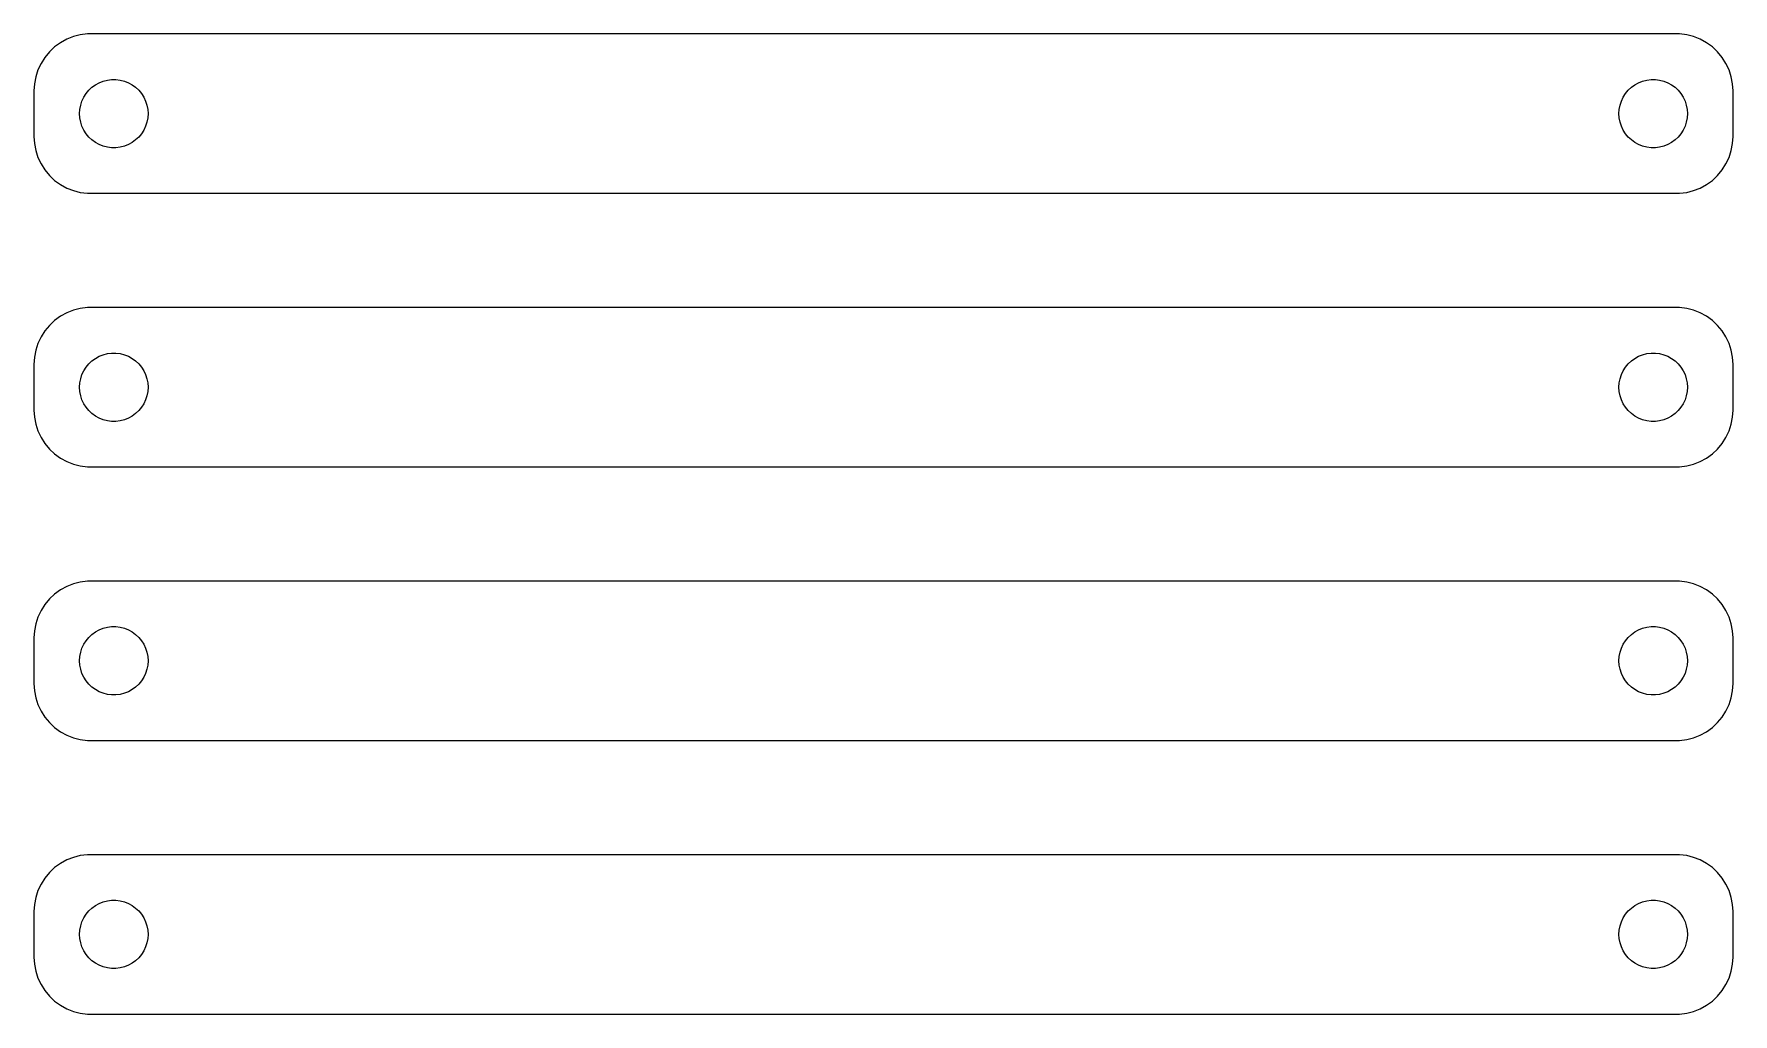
# Model space of a CAD drawing. Header units: metres. Extents: x -74 to 74, y 65 to 151.
import ezdxf

# ---------------------------------------------------------------- set-up
doc = ezdxf.new("R2010")
doc.units = ezdxf.units.M

msp = doc.modelspace()

# ---------------------------------------------------------------- linework, layer by layer
for p, q in [((-71.6289, 150.524), (-72.1791, 150.222)), ((-71.0451, 150.755), (-71.6289, 150.524)), ((-70.4369, 150.911), (-71.0451, 150.755)), ((-69.8139, 150.99), (-70.4369, 150.911)), ((69.8139, 150.99), (-69.8139, 150.99)), ((70.4369, 150.911), (69.8139, 150.99)), ((71.0451, 150.755), (70.4369, 150.911)), ((71.6289, 150.524), (71.0451, 150.755)), ((72.1791, 150.222), (71.6289, 150.524)), ((-73.1448, 149.423), (-73.5451, 148.939)), ((-72.6871, 149.853), (-73.1448, 149.423)), ((-72.1791, 150.222), (-72.6871, 149.853)), ((72.6871, 149.853), (72.1791, 150.222)), ((73.1448, 149.423), (72.6871, 149.853)), ((73.5451, 148.939), (73.1448, 149.423)), ((-74.1489, 147.841), (-74.3429, 147.243)), ((-73.8815, 148.409), (-74.1489, 147.841)), ((-73.5451, 148.939), (-73.8815, 148.409)), ((73.8815, 148.409), (73.5451, 148.939)), ((74.1489, 147.841), (73.8815, 148.409)), ((74.3429, 147.243), (74.1489, 147.841)), ((-74.4606, 146.627), (-74.5, 146)), ((-74.3429, 147.243), (-74.4606, 146.627)), ((-69.927, 145.763), (-69.6869, 146.054)), ((-69.6869, 146.054), (-69.4123, 146.312)), ((-69.4123, 146.312), (-69.1075, 146.533)), ((-69.1075, 146.533), (-68.7773, 146.714)), ((-68.7773, 146.714), (-68.427, 146.853)), ((-68.427, 146.853), (-68.0621, 146.947)), ((-68.0621, 146.947), (-67.6884, 146.994)), ((-67.6884, 146.994), (-67.3116, 146.994)), ((-67.3116, 146.994), (-66.9379, 146.947)), ((-66.9379, 146.947), (-66.573, 146.853)), ((-66.573, 146.853), (-66.2227, 146.714)), ((-66.2227, 146.714), (-65.8925, 146.533)), ((-65.8925, 146.533), (-65.5877, 146.312)), ((-65.5877, 146.312), (-65.3131, 146.054)), ((-65.3131, 146.054), (-65.073, 145.763)), ((65.073, 145.763), (65.3131, 146.054)), ((65.3131, 146.054), (65.5877, 146.312)), ((65.5877, 146.312), (65.8925, 146.533)), ((65.8925, 146.533), (66.2227, 146.714)), ((66.2227, 146.714), (66.573, 146.853)), ((66.573, 146.853), (66.9379, 146.947)), ((66.9379, 146.947), (67.3116, 146.994)), ((67.3116, 146.994), (67.6884, 146.994)), ((67.6884, 146.994), (68.0621, 146.947)), ((68.0621, 146.947), (68.427, 146.853)), ((68.427, 146.853), (68.7773, 146.714)), ((68.7773, 146.714), (69.1075, 146.533)), ((69.1075, 146.533), (69.4123, 146.312)), ((69.4123, 146.312), (69.6869, 146.054)), ((69.6869, 146.054), (69.927, 145.763)), ((74.4606, 146.627), (74.3429, 147.243)), ((74.5, 146), (74.4606, 146.627)), ((-74.5, 146), (-74.5, 142)), ((-70.4763, 144.376), (-70.4057, 144.746)), ((-70.4057, 144.746), (-70.2893, 145.104)), ((-70.2893, 145.104), (-70.1289, 145.445)), ((-70.1289, 145.445), (-69.927, 145.763)), ((-65.073, 145.763), (-64.8711, 145.445)), ((-64.8711, 145.445), (-64.7107, 145.104)), ((-64.7107, 145.104), (-64.5943, 144.746)), ((-64.5943, 144.746), (-64.5237, 144.376)), ((64.5237, 144.376), (64.5943, 144.746)), ((64.5943, 144.746), (64.7107, 145.104)), ((64.7107, 145.104), (64.8711, 145.445)), ((64.8711, 145.445), (65.073, 145.763)), ((69.927, 145.763), (70.1289, 145.445)), ((70.1289, 145.445), (70.2893, 145.104)), ((70.2893, 145.104), (70.4057, 144.746)), ((70.4057, 144.746), (70.4763, 144.376)), ((74.5, 142), (74.5, 146)), ((-70.5, 144), (-70.4763, 144.376)), ((-70.4763, 143.624), (-70.5, 144)), ((-70.4057, 143.254), (-70.4763, 143.624)), ((-70.2893, 142.896), (-70.4057, 143.254)), ((-64.5943, 143.254), (-64.7107, 142.896)), ((-64.5237, 143.624), (-64.5943, 143.254)), ((-64.5237, 144.376), (-64.5, 144)), ((-64.5, 144), (-64.5237, 143.624)), ((64.5, 144), (64.5237, 144.376)), ((64.5237, 143.624), (64.5, 144)), ((64.5943, 143.254), (64.5237, 143.624)), ((64.7107, 142.896), (64.5943, 143.254)), ((70.4057, 143.254), (70.2893, 142.896)), ((70.4763, 143.624), (70.4057, 143.254)), ((70.4763, 144.376), (70.5, 144)), ((70.5, 144), (70.4763, 143.624)), ((-74.5, 142), (-74.4606, 141.373)), ((-70.1289, 142.555), (-70.2893, 142.896)), ((-69.927, 142.237), (-70.1289, 142.555)), ((-69.6869, 141.946), (-69.927, 142.237)), ((-69.4123, 141.688), (-69.6869, 141.946)), ((-69.1075, 141.467), (-69.4123, 141.688)), ((-65.5877, 141.688), (-65.8925, 141.467)), ((-65.3131, 141.946), (-65.5877, 141.688)), ((-65.073, 142.237), (-65.3131, 141.946)), ((-64.8711, 142.555), (-65.073, 142.237)), ((-64.7107, 142.896), (-64.8711, 142.555)), ((64.8711, 142.555), (64.7107, 142.896)), ((65.073, 142.237), (64.8711, 142.555)), ((65.3131, 141.946), (65.073, 142.237)), ((65.5877, 141.688), (65.3131, 141.946)), ((65.8925, 141.467), (65.5877, 141.688)), ((69.4123, 141.688), (69.1075, 141.467)), ((69.6869, 141.946), (69.4123, 141.688)), ((69.927, 142.237), (69.6869, 141.946)), ((70.1289, 142.555), (69.927, 142.237)), ((70.2893, 142.896), (70.1289, 142.555)), ((74.4606, 141.373), (74.5, 142)), ((-74.4606, 141.373), (-74.3429, 140.757)), ((-74.3429, 140.757), (-74.1489, 140.159)), ((-74.1489, 140.159), (-73.8815, 139.591)), ((-68.7773, 141.286), (-69.1075, 141.467)), ((-68.427, 141.147), (-68.7773, 141.286)), ((-68.0621, 141.053), (-68.427, 141.147)), ((-67.6884, 141.006), (-68.0621, 141.053)), ((-67.3116, 141.006), (-67.6884, 141.006)), ((-66.9379, 141.053), (-67.3116, 141.006)), ((-66.573, 141.147), (-66.9379, 141.053)), ((-66.2227, 141.286), (-66.573, 141.147)), ((-65.8925, 141.467), (-66.2227, 141.286)), ((66.2227, 141.286), (65.8925, 141.467)), ((66.573, 141.147), (66.2227, 141.286)), ((66.9379, 141.053), (66.573, 141.147)), ((67.3116, 141.006), (66.9379, 141.053)), ((67.6884, 141.006), (67.3116, 141.006)), ((68.0621, 141.053), (67.6884, 141.006)), ((68.427, 141.147), (68.0621, 141.053)), ((68.7773, 141.286), (68.427, 141.147)), ((69.1075, 141.467), (68.7773, 141.286)), ((73.8815, 139.591), (74.1489, 140.159)), ((74.1489, 140.159), (74.3429, 140.757)), ((74.3429, 140.757), (74.4606, 141.373)), ((-73.8815, 139.591), (-73.5451, 139.061)), ((-73.5451, 139.061), (-73.1448, 138.577)), ((-73.1448, 138.577), (-72.6871, 138.147)), ((72.6871, 138.147), (73.1448, 138.577)), ((73.1448, 138.577), (73.5451, 139.061)), ((73.5451, 139.061), (73.8815, 139.591)), ((-72.6871, 138.147), (-72.1791, 137.778)), ((-72.1791, 137.778), (-71.6289, 137.476)), ((-71.6289, 137.476), (-71.0451, 137.245)), ((-71.0451, 137.245), (-70.4369, 137.089)), ((-70.4369, 137.089), (-69.8139, 137.01)), ((69.8139, 137.01), (70.4369, 137.089)), ((70.4369, 137.089), (71.0451, 137.245)), ((71.0451, 137.245), (71.6289, 137.476)), ((71.6289, 137.476), (72.1791, 137.778)), ((72.1791, 137.778), (72.6871, 138.147)), ((-69.8139, 137.01), (69.8139, 137.01)), ((-71.0451, 126.755), (-71.6289, 126.524)), ((-70.4369, 126.911), (-71.0451, 126.755)), ((-69.8139, 126.99), (-70.4369, 126.911)), ((69.8139, 126.99), (-69.8139, 126.99)), ((70.4369, 126.911), (69.8139, 126.99)), ((71.0451, 126.755), (70.4369, 126.911)), ((71.6289, 126.524), (71.0451, 126.755)), ((-73.1448, 125.423), (-73.5451, 124.939)), ((-72.6871, 125.853), (-73.1448, 125.423)), ((-72.1791, 126.222), (-72.6871, 125.853)), ((-71.6289, 126.524), (-72.1791, 126.222)), ((72.1791, 126.222), (71.6289, 126.524)), ((72.6871, 125.853), (72.1791, 126.222)), ((73.1448, 125.423), (72.6871, 125.853)), ((73.5451, 124.939), (73.1448, 125.423)), ((-74.1489, 123.841), (-74.3429, 123.243)), ((-73.8815, 124.409), (-74.1489, 123.841)), ((-73.5451, 124.939), (-73.8815, 124.409)), ((73.8815, 124.409), (73.5451, 124.939)), ((74.1489, 123.841), (73.8815, 124.409)), ((74.3429, 123.243), (74.1489, 123.841)), ((-74.4606, 122.627), (-74.5, 122)), ((-74.3429, 123.243), (-74.4606, 122.627)), ((-69.6869, 122.054), (-69.4123, 122.312)), ((-69.4123, 122.312), (-69.1075, 122.533)), ((-69.1075, 122.533), (-68.7773, 122.714)), ((-68.7773, 122.714), (-68.427, 122.853)), ((-68.427, 122.853), (-68.0621, 122.947)), ((-68.0621, 122.947), (-67.6884, 122.994)), ((-67.6884, 122.994), (-67.3116, 122.994)), ((-67.3116, 122.994), (-66.9379, 122.947)), ((-66.9379, 122.947), (-66.573, 122.853)), ((-66.573, 122.853), (-66.2227, 122.714)), ((-66.2227, 122.714), (-65.8925, 122.533)), ((-65.8925, 122.533), (-65.5877, 122.312)), ((-65.5877, 122.312), (-65.3131, 122.054)), ((65.3131, 122.054), (65.5877, 122.312)), ((65.5877, 122.312), (65.8925, 122.533)), ((65.8925, 122.533), (66.2227, 122.714)), ((66.2227, 122.714), (66.573, 122.853)), ((66.573, 122.853), (66.9379, 122.947)), ((66.9379, 122.947), (67.3116, 122.994)), ((67.3116, 122.994), (67.6884, 122.994)), ((67.6884, 122.994), (68.0621, 122.947)), ((68.0621, 122.947), (68.427, 122.853)), ((68.427, 122.853), (68.7773, 122.714)), ((68.7773, 122.714), (69.1075, 122.533)), ((69.1075, 122.533), (69.4123, 122.312)), ((69.4123, 122.312), (69.6869, 122.054)), ((74.4606, 122.627), (74.3429, 123.243)), ((74.5, 122), (74.4606, 122.627)), ((-74.5, 122), (-74.5, 118)), ((-70.4763, 120.376), (-70.4057, 120.746)), ((-70.4057, 120.746), (-70.2893, 121.104)), ((-70.2893, 121.104), (-70.1289, 121.445)), ((-70.1289, 121.445), (-69.927, 121.763)), ((-69.927, 121.763), (-69.6869, 122.054)), ((-65.3131, 122.054), (-65.073, 121.763)), ((-65.073, 121.763), (-64.8711, 121.445)), ((-64.8711, 121.445), (-64.7107, 121.104)), ((-64.7107, 121.104), (-64.5943, 120.746)), ((-64.5943, 120.746), (-64.5237, 120.376)), ((64.5237, 120.376), (64.5943, 120.746)), ((64.5943, 120.746), (64.7107, 121.104)), ((64.7107, 121.104), (64.8711, 121.445)), ((64.8711, 121.445), (65.073, 121.763)), ((65.073, 121.763), (65.3131, 122.054)), ((69.6869, 122.054), (69.927, 121.763)), ((69.927, 121.763), (70.1289, 121.445)), ((70.1289, 121.445), (70.2893, 121.104)), ((70.2893, 121.104), (70.4057, 120.746)), ((70.4057, 120.746), (70.4763, 120.376)), ((74.5, 118), (74.5, 122)), ((-70.5, 120), (-70.4763, 120.376)), ((-70.4763, 119.624), (-70.5, 120)), ((-70.4057, 119.254), (-70.4763, 119.624)), ((-70.2893, 118.896), (-70.4057, 119.254)), ((-64.5943, 119.254), (-64.7107, 118.896)), ((-64.5237, 119.624), (-64.5943, 119.254)), ((-64.5237, 120.376), (-64.5, 120)), ((-64.5, 120), (-64.5237, 119.624)), ((64.5, 120), (64.5237, 120.376)), ((64.5237, 119.624), (64.5, 120)), ((64.5943, 119.254), (64.5237, 119.624)), ((64.7107, 118.896), (64.5943, 119.254)), ((70.4057, 119.254), (70.2893, 118.896)), ((70.4763, 119.624), (70.4057, 119.254)), ((70.4763, 120.376), (70.5, 120)), ((70.5, 120), (70.4763, 119.624)), ((-74.5, 118), (-74.4606, 117.373)), ((-70.1289, 118.555), (-70.2893, 118.896)), ((-69.927, 118.237), (-70.1289, 118.555)), ((-69.6869, 117.946), (-69.927, 118.237)), ((-69.4123, 117.688), (-69.6869, 117.946)), ((-65.3131, 117.946), (-65.5877, 117.688)), ((-65.073, 118.237), (-65.3131, 117.946)), ((-64.8711, 118.555), (-65.073, 118.237)), ((-64.7107, 118.896), (-64.8711, 118.555)), ((64.8711, 118.555), (64.7107, 118.896)), ((65.073, 118.237), (64.8711, 118.555)), ((65.3131, 117.946), (65.073, 118.237)), ((65.5877, 117.688), (65.3131, 117.946)), ((69.6869, 117.946), (69.4123, 117.688)), ((69.927, 118.237), (69.6869, 117.946)), ((70.1289, 118.555), (69.927, 118.237)), ((70.2893, 118.896), (70.1289, 118.555)), ((74.4606, 117.373), (74.5, 118)), ((-74.4606, 117.373), (-74.3429, 116.757)), ((-74.3429, 116.757), (-74.1489, 116.159)), ((-69.1075, 117.467), (-69.4123, 117.688)), ((-68.7773, 117.286), (-69.1075, 117.467)), ((-68.427, 117.147), (-68.7773, 117.286)), ((-68.0621, 117.053), (-68.427, 117.147)), ((-67.6884, 117.006), (-68.0621, 117.053)), ((-67.3116, 117.006), (-67.6884, 117.006)), ((-66.9379, 117.053), (-67.3116, 117.006)), ((-66.573, 117.147), (-66.9379, 117.053)), ((-66.2227, 117.286), (-66.573, 117.147)), ((-65.8925, 117.467), (-66.2227, 117.286)), ((-65.5877, 117.688), (-65.8925, 117.467)), ((65.8925, 117.467), (65.5877, 117.688)), ((66.2227, 117.286), (65.8925, 117.467)), ((66.573, 117.147), (66.2227, 117.286)), ((66.9379, 117.053), (66.573, 117.147)), ((67.3116, 117.006), (66.9379, 117.053)), ((67.6884, 117.006), (67.3116, 117.006)), ((68.0621, 117.053), (67.6884, 117.006)), ((68.427, 117.147), (68.0621, 117.053)), ((68.7773, 117.286), (68.427, 117.147)), ((69.1075, 117.467), (68.7773, 117.286)), ((69.4123, 117.688), (69.1075, 117.467)), ((74.1489, 116.159), (74.3429, 116.757)), ((74.3429, 116.757), (74.4606, 117.373)), ((-74.1489, 116.159), (-73.8815, 115.591)), ((-73.8815, 115.591), (-73.5451, 115.061)), ((-73.5451, 115.061), (-73.1448, 114.577)), ((73.1448, 114.577), (73.5451, 115.061)), ((73.5451, 115.061), (73.8815, 115.591)), ((73.8815, 115.591), (74.1489, 116.159)), ((-73.1448, 114.577), (-72.6871, 114.147)), ((-72.6871, 114.147), (-72.1791, 113.778)), ((-72.1791, 113.778), (-71.6289, 113.476)), ((-71.6289, 113.476), (-71.0451, 113.245)), ((-71.0451, 113.245), (-70.4369, 113.089)), ((70.4369, 113.089), (71.0451, 113.245)), ((71.0451, 113.245), (71.6289, 113.476)), ((71.6289, 113.476), (72.1791, 113.778)), ((72.1791, 113.778), (72.6871, 114.147)), ((72.6871, 114.147), (73.1448, 114.577)), ((-70.4369, 113.089), (-69.8139, 113.01)), ((-69.8139, 113.01), (69.8139, 113.01)), ((69.8139, 113.01), (70.4369, 113.089)), ((-70.4369, 102.911), (-71.0451, 102.755)), ((-69.8139, 102.99), (-70.4369, 102.911)), ((69.8139, 102.99), (-69.8139, 102.99)), ((70.4369, 102.911), (69.8139, 102.99)), ((71.0451, 102.755), (70.4369, 102.911)), ((-73.1448, 101.423), (-73.5451, 100.939)), ((-72.6871, 101.853), (-73.1448, 101.423)), ((-72.1791, 102.222), (-72.6871, 101.853)), ((-71.6289, 102.524), (-72.1791, 102.222)), ((-71.0451, 102.755), (-71.6289, 102.524)), ((71.6289, 102.524), (71.0451, 102.755)), ((72.1791, 102.222), (71.6289, 102.524)), ((72.6871, 101.853), (72.1791, 102.222)), ((73.1448, 101.423), (72.6871, 101.853)), ((73.5451, 100.939), (73.1448, 101.423)), ((-74.1489, 99.8406), (-74.3429, 99.2434)), ((-73.8815, 100.409), (-74.1489, 99.8406)), ((-73.5451, 100.939), (-73.8815, 100.409)), ((73.8815, 100.409), (73.5451, 100.939)), ((74.1489, 99.8406), (73.8815, 100.409)), ((74.3429, 99.2434), (74.1489, 99.8406)), ((-74.4606, 98.6267), (-74.5, 98)), ((-74.3429, 99.2434), (-74.4606, 98.6267)), ((-69.4123, 98.3115), (-69.1075, 98.533)), ((-69.1075, 98.533), (-68.7773, 98.7145)), ((-68.7773, 98.7145), (-68.427, 98.8532)), ((-68.427, 98.8532), (-68.0621, 98.9469)), ((-68.0621, 98.9469), (-67.6884, 98.9941)), ((-67.6884, 98.9941), (-67.3116, 98.9941)), ((-67.3116, 98.9941), (-66.9379, 98.9469)), ((-66.9379, 98.9469), (-66.573, 98.8532)), ((-66.573, 98.8532), (-66.2227, 98.7145)), ((-66.2227, 98.7145), (-65.8925, 98.533)), ((-65.8925, 98.533), (-65.5877, 98.3115)), ((65.5877, 98.3115), (65.8925, 98.533)), ((65.8925, 98.533), (66.2227, 98.7145)), ((66.2227, 98.7145), (66.573, 98.8532)), ((66.573, 98.8532), (66.9379, 98.9469)), ((66.9379, 98.9469), (67.3116, 98.9941)), ((67.3116, 98.9941), (67.6884, 98.9941)), ((67.6884, 98.9941), (68.0621, 98.9469)), ((68.0621, 98.9469), (68.427, 98.8532)), ((68.427, 98.8532), (68.7773, 98.7145)), ((68.7773, 98.7145), (69.1075, 98.533)), ((69.1075, 98.533), (69.4123, 98.3115)), ((74.4606, 98.6267), (74.3429, 99.2434)), ((74.5, 98), (74.4606, 98.6267)), ((-74.5, 98), (-74.5, 94)), ((-70.4057, 96.7461), (-70.2893, 97.1044)), ((-70.2893, 97.1044), (-70.1289, 97.4453)), ((-70.1289, 97.4453), (-69.927, 97.7634)), ((-69.927, 97.7634), (-69.6869, 98.0536)), ((-69.6869, 98.0536), (-69.4123, 98.3115)), ((-65.5877, 98.3115), (-65.3131, 98.0536)), ((-65.3131, 98.0536), (-65.073, 97.7634)), ((-65.073, 97.7634), (-64.8711, 97.4453)), ((-64.8711, 97.4453), (-64.7107, 97.1044)), ((-64.7107, 97.1044), (-64.5943, 96.7461)), ((64.5943, 96.7461), (64.7107, 97.1044)), ((64.7107, 97.1044), (64.8711, 97.4453)), ((64.8711, 97.4453), (65.073, 97.7634)), ((65.073, 97.7634), (65.3131, 98.0536)), ((65.3131, 98.0536), (65.5877, 98.3115)), ((69.4123, 98.3115), (69.6869, 98.0536)), ((69.6869, 98.0536), (69.927, 97.7634)), ((69.927, 97.7634), (70.1289, 97.4453)), ((70.1289, 97.4453), (70.2893, 97.1044)), ((70.2893, 97.1044), (70.4057, 96.7461)), ((74.5, 94), (74.5, 98)), ((-70.5, 96), (-70.4763, 96.376)), ((-70.4763, 95.624), (-70.5, 96)), ((-70.4763, 96.376), (-70.4057, 96.7461)), ((-70.4057, 95.2539), (-70.4763, 95.624)), ((-64.5943, 96.7461), (-64.5237, 96.376)), ((-64.5237, 95.624), (-64.5943, 95.2539)), ((-64.5237, 96.376), (-64.5, 96)), ((-64.5, 96), (-64.5237, 95.624)), ((64.5, 96), (64.5237, 96.376)), ((64.5237, 95.624), (64.5, 96)), ((64.5237, 96.376), (64.5943, 96.7461)), ((64.5943, 95.2539), (64.5237, 95.624)), ((70.4057, 96.7461), (70.4763, 96.376)), ((70.4763, 95.624), (70.4057, 95.2539)), ((70.4763, 96.376), (70.5, 96)), ((70.5, 96), (70.4763, 95.624)), ((-74.5, 94), (-74.4606, 93.3733)), ((-70.2893, 94.8956), (-70.4057, 95.2539)), ((-70.1289, 94.5547), (-70.2893, 94.8956)), ((-69.927, 94.2366), (-70.1289, 94.5547)), ((-69.6869, 93.9464), (-69.927, 94.2366)), ((-69.4123, 93.6885), (-69.6869, 93.9464)), ((-65.3131, 93.9464), (-65.5877, 93.6885)), ((-65.073, 94.2366), (-65.3131, 93.9464)), ((-64.8711, 94.5547), (-65.073, 94.2366)), ((-64.7107, 94.8956), (-64.8711, 94.5547)), ((-64.5943, 95.2539), (-64.7107, 94.8956)), ((64.7107, 94.8956), (64.5943, 95.2539)), ((64.8711, 94.5547), (64.7107, 94.8956)), ((65.073, 94.2366), (64.8711, 94.5547)), ((65.3131, 93.9464), (65.073, 94.2366)), ((65.5877, 93.6885), (65.3131, 93.9464)), ((69.6869, 93.9464), (69.4123, 93.6885)), ((69.927, 94.2366), (69.6869, 93.9464)), ((70.1289, 94.5547), (69.927, 94.2366)), ((70.2893, 94.8956), (70.1289, 94.5547)), ((70.4057, 95.2539), (70.2893, 94.8956)), ((74.4606, 93.3733), (74.5, 94)), ((-74.4606, 93.3733), (-74.3429, 92.7566)), ((-74.3429, 92.7566), (-74.1489, 92.1594)), ((-69.1075, 93.467), (-69.4123, 93.6885)), ((-68.7773, 93.2855), (-69.1075, 93.467)), ((-68.427, 93.1468), (-68.7773, 93.2855)), ((-68.0621, 93.0531), (-68.427, 93.1468)), ((-67.6884, 93.0059), (-68.0621, 93.0531)), ((-67.3116, 93.0059), (-67.6884, 93.0059)), ((-66.9379, 93.0531), (-67.3116, 93.0059)), ((-66.573, 93.1468), (-66.9379, 93.0531)), ((-66.2227, 93.2855), (-66.573, 93.1468)), ((-65.8925, 93.467), (-66.2227, 93.2855)), ((-65.5877, 93.6885), (-65.8925, 93.467)), ((65.8925, 93.467), (65.5877, 93.6885)), ((66.2227, 93.2855), (65.8925, 93.467)), ((66.573, 93.1468), (66.2227, 93.2855)), ((66.9379, 93.0531), (66.573, 93.1468)), ((67.3116, 93.0059), (66.9379, 93.0531)), ((67.6884, 93.0059), (67.3116, 93.0059)), ((68.0621, 93.0531), (67.6884, 93.0059)), ((68.427, 93.1468), (68.0621, 93.0531)), ((68.7773, 93.2855), (68.427, 93.1468)), ((69.1075, 93.467), (68.7773, 93.2855)), ((69.4123, 93.6885), (69.1075, 93.467)), ((74.1489, 92.1594), (74.3429, 92.7566)), ((74.3429, 92.7566), (74.4606, 93.3733)), ((-74.1489, 92.1594), (-73.8815, 91.5912)), ((-73.8815, 91.5912), (-73.5451, 91.0611)), ((-73.5451, 91.0611), (-73.1448, 90.5773)), ((73.1448, 90.5773), (73.5451, 91.0611)), ((73.5451, 91.0611), (73.8815, 91.5912)), ((73.8815, 91.5912), (74.1489, 92.1594)), ((-73.1448, 90.5773), (-72.6871, 90.1474)), ((-72.6871, 90.1474), (-72.1791, 89.7784)), ((-72.1791, 89.7784), (-71.6289, 89.4759)), ((-71.6289, 89.4759), (-71.0451, 89.2447)), ((71.0451, 89.2447), (71.6289, 89.4759)), ((71.6289, 89.4759), (72.1791, 89.7784)), ((72.1791, 89.7784), (72.6871, 90.1474)), ((72.6871, 90.1474), (73.1448, 90.5773)), ((-71.0451, 89.2447), (-70.4369, 89.0886)), ((-70.4369, 89.0886), (-69.8139, 89.0099)), ((-69.8139, 89.0099), (69.8139, 89.0099)), ((69.8139, 89.0099), (70.4369, 89.0886)), ((70.4369, 89.0886), (71.0451, 89.2447)), ((-69.8139, 78.9901), (-70.4369, 78.9114)), ((69.8139, 78.9901), (-69.8139, 78.9901)), ((70.4369, 78.9114), (69.8139, 78.9901)), ((-72.6871, 77.8526), (-73.1448, 77.4227)), ((-72.1791, 78.2216), (-72.6871, 77.8526)), ((-71.6289, 78.5241), (-72.1791, 78.2216)), ((-71.0451, 78.7553), (-71.6289, 78.5241)), ((-70.4369, 78.9114), (-71.0451, 78.7553)), ((71.0451, 78.7553), (70.4369, 78.9114)), ((71.6289, 78.5241), (71.0451, 78.7553)), ((72.1791, 78.2216), (71.6289, 78.5241)), ((72.6871, 77.8526), (72.1791, 78.2216)), ((73.1448, 77.4227), (72.6871, 77.8526)), ((-73.8815, 76.4088), (-74.1489, 75.8406)), ((-73.5451, 76.9389), (-73.8815, 76.4088)), ((-73.1448, 77.4227), (-73.5451, 76.9389)), ((73.5451, 76.9389), (73.1448, 77.4227)), ((73.8815, 76.4088), (73.5451, 76.9389)), ((74.1489, 75.8406), (73.8815, 76.4088)), ((-74.4606, 74.6267), (-74.5, 74)), ((-74.3429, 75.2434), (-74.4606, 74.6267)), ((-74.1489, 75.8406), (-74.3429, 75.2434)), ((-69.4123, 74.3115), (-69.1075, 74.533)), ((-69.1075, 74.533), (-68.7773, 74.7145)), ((-68.7773, 74.7145), (-68.427, 74.8532)), ((-68.427, 74.8532), (-68.0621, 74.9469)), ((-68.0621, 74.9469), (-67.6884, 74.9941)), ((-67.6884, 74.9941), (-67.3116, 74.9941)), ((-67.3116, 74.9941), (-66.9379, 74.9469)), ((-66.9379, 74.9469), (-66.573, 74.8532)), ((-66.573, 74.8532), (-66.2227, 74.7145)), ((-66.2227, 74.7145), (-65.8925, 74.533)), ((-65.8925, 74.533), (-65.5877, 74.3115)), ((65.5877, 74.3115), (65.8925, 74.533)), ((65.8925, 74.533), (66.2227, 74.7145)), ((66.2227, 74.7145), (66.573, 74.8532)), ((66.573, 74.8532), (66.9379, 74.9469)), ((66.9379, 74.9469), (67.3116, 74.9941)), ((67.3116, 74.9941), (67.6884, 74.9941)), ((67.6884, 74.9941), (68.0621, 74.9469)), ((68.0621, 74.9469), (68.427, 74.8532)), ((68.427, 74.8532), (68.7773, 74.7145)), ((68.7773, 74.7145), (69.1075, 74.533)), ((69.1075, 74.533), (69.4123, 74.3115)), ((74.3429, 75.2434), (74.1489, 75.8406)), ((74.4606, 74.6267), (74.3429, 75.2434)), ((74.5, 74), (74.4606, 74.6267)), ((-74.5, 74), (-74.5, 70)), ((-70.4057, 72.7461), (-70.2893, 73.1044)), ((-70.2893, 73.1044), (-70.1289, 73.4453)), ((-70.1289, 73.4453), (-69.927, 73.7634)), ((-69.927, 73.7634), (-69.6869, 74.0536)), ((-69.6869, 74.0536), (-69.4123, 74.3115)), ((-65.5877, 74.3115), (-65.3131, 74.0536)), ((-65.3131, 74.0536), (-65.073, 73.7634)), ((-65.073, 73.7634), (-64.8711, 73.4453)), ((-64.8711, 73.4453), (-64.7107, 73.1044)), ((-64.7107, 73.1044), (-64.5943, 72.7461)), ((64.5943, 72.7461), (64.7107, 73.1044)), ((64.7107, 73.1044), (64.8711, 73.4453)), ((64.8711, 73.4453), (65.073, 73.7634)), ((65.073, 73.7634), (65.3131, 74.0536)), ((65.3131, 74.0536), (65.5877, 74.3115)), ((69.4123, 74.3115), (69.6869, 74.0536)), ((69.6869, 74.0536), (69.927, 73.7634)), ((69.927, 73.7634), (70.1289, 73.4453)), ((70.1289, 73.4453), (70.2893, 73.1044)), ((70.2893, 73.1044), (70.4057, 72.7461)), ((74.5, 70), (74.5, 74)), ((-70.5, 72), (-70.4763, 72.376)), ((-70.4763, 71.624), (-70.5, 72)), ((-70.4763, 72.376), (-70.4057, 72.7461)), ((-70.4057, 71.2539), (-70.4763, 71.624)), ((-64.5943, 72.7461), (-64.5237, 72.376)), ((-64.5237, 71.624), (-64.5943, 71.2539)), ((-64.5237, 72.376), (-64.5, 72)), ((-64.5, 72), (-64.5237, 71.624)), ((64.5, 72), (64.5237, 72.376)), ((64.5237, 71.624), (64.5, 72)), ((64.5237, 72.376), (64.5943, 72.7461)), ((64.5943, 71.2539), (64.5237, 71.624)), ((70.4057, 72.7461), (70.4763, 72.376)), ((70.4763, 71.624), (70.4057, 71.2539)), ((70.4763, 72.376), (70.5, 72)), ((70.5, 72), (70.4763, 71.624)), ((-70.2893, 70.8956), (-70.4057, 71.2539)), ((-70.1289, 70.5547), (-70.2893, 70.8956)), ((-69.927, 70.2366), (-70.1289, 70.5547)), ((-69.6869, 69.9464), (-69.927, 70.2366)), ((-65.073, 70.2366), (-65.3131, 69.9464)), ((-64.8711, 70.5547), (-65.073, 70.2366)), ((-64.7107, 70.8956), (-64.8711, 70.5547)), ((-64.5943, 71.2539), (-64.7107, 70.8956)), ((64.7107, 70.8956), (64.5943, 71.2539)), ((64.8711, 70.5547), (64.7107, 70.8956)), ((65.073, 70.2366), (64.8711, 70.5547)), ((65.3131, 69.9464), (65.073, 70.2366)), ((69.927, 70.2366), (69.6869, 69.9464)), ((70.1289, 70.5547), (69.927, 70.2366)), ((70.2893, 70.8956), (70.1289, 70.5547)), ((70.4057, 71.2539), (70.2893, 70.8956)), ((-74.5, 70), (-74.4606, 69.3733)), ((-74.4606, 69.3733), (-74.3429, 68.7566)), ((-74.3429, 68.7566), (-74.1489, 68.1594)), ((-69.4123, 69.6885), (-69.6869, 69.9464)), ((-69.1075, 69.467), (-69.4123, 69.6885)), ((-68.7773, 69.2855), (-69.1075, 69.467)), ((-68.427, 69.1468), (-68.7773, 69.2855)), ((-68.0621, 69.0531), (-68.427, 69.1468)), ((-67.6884, 69.0059), (-68.0621, 69.0531)), ((-67.3116, 69.0059), (-67.6884, 69.0059)), ((-66.9379, 69.0531), (-67.3116, 69.0059)), ((-66.573, 69.1468), (-66.9379, 69.0531)), ((-66.2227, 69.2855), (-66.573, 69.1468)), ((-65.8925, 69.467), (-66.2227, 69.2855)), ((-65.5877, 69.6885), (-65.8925, 69.467)), ((-65.3131, 69.9464), (-65.5877, 69.6885)), ((65.5877, 69.6885), (65.3131, 69.9464)), ((65.8925, 69.467), (65.5877, 69.6885)), ((66.2227, 69.2855), (65.8925, 69.467)), ((66.573, 69.1468), (66.2227, 69.2855)), ((66.9379, 69.0531), (66.573, 69.1468)), ((67.3116, 69.0059), (66.9379, 69.0531)), ((67.6884, 69.0059), (67.3116, 69.0059)), ((68.0621, 69.0531), (67.6884, 69.0059)), ((68.427, 69.1468), (68.0621, 69.0531)), ((68.7773, 69.2855), (68.427, 69.1468)), ((69.1075, 69.467), (68.7773, 69.2855)), ((69.4123, 69.6885), (69.1075, 69.467)), ((69.6869, 69.9464), (69.4123, 69.6885)), ((74.1489, 68.1594), (74.3429, 68.7566)), ((74.3429, 68.7566), (74.4606, 69.3733)), ((74.4606, 69.3733), (74.5, 70)), ((-74.1489, 68.1594), (-73.8815, 67.5912)), ((-73.8815, 67.5912), (-73.5451, 67.0611)), ((-73.5451, 67.0611), (-73.1448, 66.5773)), ((73.1448, 66.5773), (73.5451, 67.0611)), ((73.5451, 67.0611), (73.8815, 67.5912)), ((73.8815, 67.5912), (74.1489, 68.1594)), ((-73.1448, 66.5773), (-72.6871, 66.1474)), ((-72.6871, 66.1474), (-72.1791, 65.7784)), ((-72.1791, 65.7784), (-71.6289, 65.4759)), ((71.6289, 65.4759), (72.1791, 65.7784)), ((72.1791, 65.7784), (72.6871, 66.1474)), ((72.6871, 66.1474), (73.1448, 66.5773)), ((-71.6289, 65.4759), (-71.0451, 65.2447)), ((-71.0451, 65.2447), (-70.4369, 65.0886)), ((-70.4369, 65.0886), (-69.8139, 65.0099)), ((-69.8139, 65.0099), (69.8139, 65.0099)), ((69.8139, 65.0099), (70.4369, 65.0886)), ((70.4369, 65.0886), (71.0451, 65.2447)), ((71.0451, 65.2447), (71.6289, 65.4759))]:
    msp.add_line(p, q)

doc.saveas('drawing.dxf')
